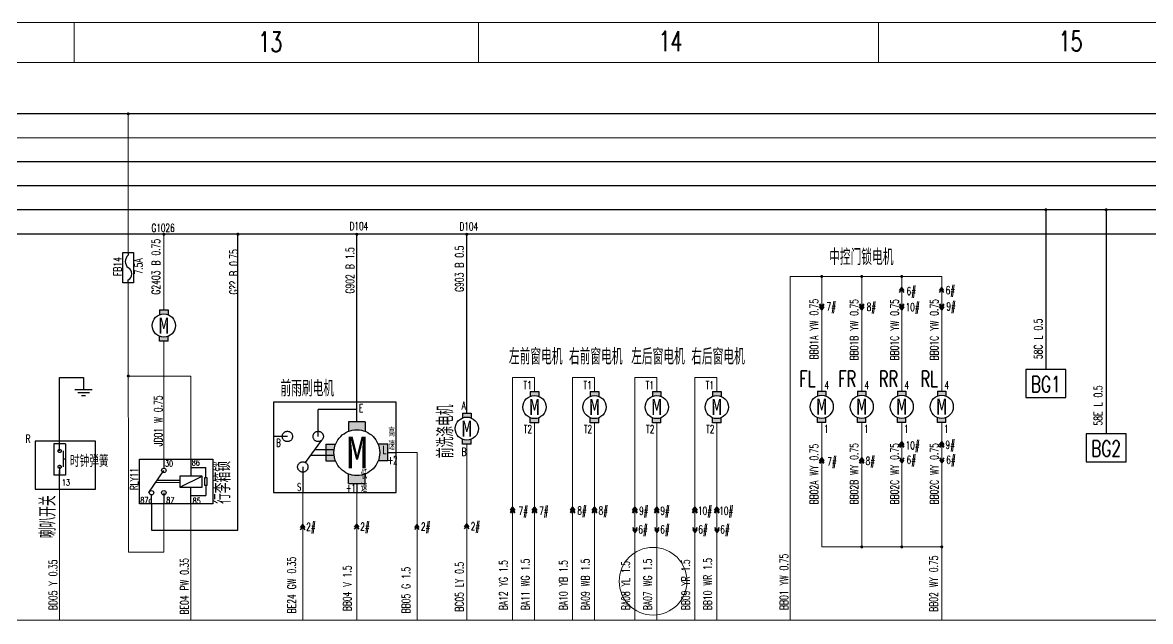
# Model space of a CAD drawing. Extents: x -5608 to -3197, y -2048 to 96.
# Drawn here: x -4415.9 to -4134, y -1603.5 to -1453.8 of the extents above; entities that cross this region are included whole.
import ezdxf
from ezdxf.enums import TextEntityAlignment as Align

# ---------------------------------------------------------------- set-up
doc = ezdxf.new("R2010")
doc.units = 0
doc.header["$LTSCALE"] = 25.4
doc.header["$MEASUREMENT"] = 0
for name, pattern in [('CENTER', [16, 13, -1, 1, -1]), ('DASHED', [0.75, 0.5, -0.25]), ('DASHED2', [0.375, 0.25, -0.125]), ('DASHEDX2', [38.1, 25.4, -12.7]), ('HIDDEN', [9.525, 6.35, -3.175]), ('PHANTOM', [17, 12, -1, 1, -1, 1, -1])]:
    doc.linetypes.add(name, pattern=pattern)
doc.layers.get('0').update_dxf_attribs({"linetype": 'CONTINUOUS'})
for name, color, linetype, lineweight in [('0Filament', 7, 'CONTINUOUS', 20), ('4CONTOUR', 4, 'CONTINUOUS', 50), ('5PHANTOM', 6, 'PHANTOM', 20)]:
    doc.layers.add(name, color=color, linetype=linetype, lineweight=lineweight)
for name, color, linetype in [('1CENTER', 1, 'CENTER'), ('2FRAM', 2, 'CONTINUOUS'), ('3DASHED', 3, 'DASHED'), ('B+', 1, 'CENTER'), ('blue', 5, 'CONTINUOUS'), ('br', 35, 'CONTINUOUS'), ('GND', 2, 'CONTINUOUS'), ('LEGEND', 1, 'CONTINUOUS'), ('other layer', 7, 'CONTINUOUS'), ('part', 1, 'CONTINUOUS'), ('VCC', 1, 'CONTINUOUS')]:
    doc.layers.add(name, color=color, linetype=linetype)
doc.styles.add('HZ', font='txt.shx', dxfattribs={"width": 0.618, "height": 2.5, "bigfont": 'hztxt.shx'})

# ---------------------------------------------------------------- blocks, each defined once
blk = doc.blocks.new('switch2')
at = {"color": 1}
for centre in [(0, 6.09), (0, 2.13)]:
    blk.add_circle(centre, 0.395, dxfattribs=at)
at = {"layer": 'LEGEND', "color": 1, "linetype": 'DASHEDX2'}
for p, q in [((-1.48, 7.87), (-1.48, 0)), ((1.48, 7.87), (-1.48, 7.87)), ((1.48, 7.87), (1.48, 0)), ((1.48, 0), (-1.48, 0))]:
    blk.add_line(p, q, dxfattribs=at)
at = {"layer": 'LEGEND', "color": 1, "ltscale": 0.1}
for p, q in [((0, 6.09), (0, 7.87)), ((0.85, 6.09), (0.85, 2.13)), ((0.85, 4.11), (1.48, 4.11)), ((0, 2.13), (0, 0))]:
    blk.add_line(p, q, dxfattribs=at)
blk = doc.blocks.new('1 V MOTOR')
at = {"ltscale": 0.1}
h = blk.add_hatch(color=1, dxfattribs=at)
h.paths.add_polyline_path([(-1.05, -6.61), (-1.05, -7.83), (1.05, -7.83), (1.05, -6.61, -0.187868)])
h.paths.add_polyline_path([(1.05, -1.22), (1.05, 0), (-1.05, 0), (-1.05, -1.22, -0.187868)])
at = {"layer": 'LEGEND'}
blk.add_circle((0, -3.91), 2.89, dxfattribs=at)
at = {"layer": 'VCC'}
for p, q in [((-1.05, 0), (1.05, 0)), ((-1.05, 0), (-1.05, -1.22)), ((1.05, 0), (1.05, -1.22)), ((-1.05, -7.83), (-1.05, -6.61)), ((1.05, -7.83), (-1.05, -7.83)), ((1.05, -7.83), (1.05, -6.61))]:
    blk.add_line(p, q, dxfattribs=at)
at = {"layer": 'VCC', "insert": (0, -3.91), "char_height": 4, "width": 4.8828, "attachment_point": 5}
blk.add_mtext('M', dxfattribs=at)
blk = doc.blocks.new('gnd')
at = {"layer": 'blue', "color": 2, "ltscale": 0.1}
for p, q in [((0, 0), (0, -3.01)), ((-2.16, -3.01), (2.16, -3.01)), ((-1.46, -3.77), (1.46, -3.77)), ((-0.48, -4.52), (0.48, -4.52))]:
    blk.add_line(p, q, dxfattribs=at)
blk = doc.blocks.new('pointer')
at = {"layer": 'other layer'}
blk.add_lwpolyline([(-5, 7), (-5, 0), (5, 0), (5, 7)], close=True, dxfattribs=at)
at = {"layer": 'other layer', "style": 'HZ', "width": 0.7, "flags": 8}
blk.add_attdef('FR', text='', height=4, dxfattribs=at).set_placement((0, 1.3), align=Align.CENTER)
blk = doc.blocks.new('FUSE')
at = {"layer": 'other layer', "color": 1}
for p, q in [((0, 7.53), (0, 6.85)), ((0, 0), (0, 0.68))]:
    blk.add_line(p, q, dxfattribs=at)
at = {"layer": 'other layer', "color": 1, "linetype": 'HIDDEN'}
blk.add_lwpolyline([(-1.36, 7.53), (1.36, 7.53), (1.36, 0), (-1.36, 0)], close=True, dxfattribs=at)
at = {"layer": 'other layer', "color": 1}
for centre, radius, start, end in [((1.24, 5.31), 1.98, 128.8945, 231.1055), ((-0.84, 2.22), 1.75, 298.4847, 61.5153)]:
    blk.add_arc(centre, radius, start, end, dxfattribs=at)
at = {"layer": 'other layer', "linetype": 'DASHED2', "style": 'HZ', "width": 0.7}
for tag, p in [('FUSE', (-1.64, 4.03)), ('10A', (3.57, 4.06))]:
    blk.add_attdef(tag, text='', height=2, rotation=90, dxfattribs=at).set_placement(p, align=Align.CENTER)

msp = doc.modelspace()

# ---------------------------------------------------------------- hatches: boundary and pattern name
at = {"layer": '0Filament', "lineweight": 0, "ltscale": 0.1}
for points in [[(-4389.89, -1476.62, 1), (-4389.09, -1476.62, 1)], [(-4380.99, -1506.71, 1), (-4380.19, -1506.71, 1)], [(-4362.46, -1506.71, 1), (-4361.66, -1506.71, 1)], [(-4389.86, -1542.17, -1), (-4389.07, -1542.17, -1)]]:
    msp.add_hatch(color=0, dxfattribs=at).paths.add_polyline_path(points)
at = {"layer": '0Filament', "ltscale": 0.1}
for points in [[(-4160.55, -1500.6, -1), (-4159.76, -1500.6, -1)], [(-4145.49, -1500.6, -1), (-4144.69, -1500.6, -1)], [(-4332.75, -1506.74, 1), (-4331.95, -1506.74, 1)], [(-4305.27, -1506.74, 1), (-4304.47, -1506.74, 1)], [(-4216.57, -1517.29, -1), (-4215.77, -1517.29, -1)], [(-4206.57, -1517.29, -1), (-4205.77, -1517.29, -1)], [(-4196.57, -1517.29, -1), (-4195.77, -1517.29, -1)], [(-4206.57, -1584.9, -1), (-4205.77, -1584.9, -1)], [(-4196.57, -1584.9, -1), (-4195.77, -1584.9, -1)], [(-4186.57, -1584.9, -1), (-4185.77, -1584.9, -1)]]:
    msp.add_hatch(color=0, dxfattribs=at).paths.add_polyline_path(points)
at = {"layer": '1CENTER', "ltscale": 0.1}
h = msp.add_hatch(color=1, dxfattribs=at)
h.paths.add_polyline_path([(-4334.42, -1566.66), (-4334.42, -1569.07), (-4330.27, -1569.07), (-4330.27, -1566.66, -0.187868)])
h.paths.add_polyline_path([(-4340.09, -1563.38), (-4337.68, -1563.38, -0.092007), (-4338.06, -1561.33, -0.094234), (-4337.67, -1559.23), (-4340.09, -1559.23)])
h.paths.add_polyline_path([(-4334.42, -1553.59), (-4334.42, -1556, -0.187868), (-4330.27, -1556), (-4330.27, -1553.59)])
h.paths.add_polyline_path([(-4324.62, -1559.23), (-4327.03, -1559.23, -0.094234), (-4326.63, -1561.33, -0.092007), (-4327.01, -1563.38), (-4324.62, -1563.38)])

# ---------------------------------------------------------------- linework, layer by layer
at = {"layer": '0Filament', "color": 7}
msp.add_line((-5603.98, -1453.79), (-3501.98, -1453.79), dxfattribs=at)
at = {"layer": '0Filament'}
for p, q in [((-4402.98, -1463.79), (-4402.98, -1453.79)), ((-4301.98, -1463.79), (-4301.98, -1453.79)), ((-4201.98, -1463.79), (-4201.98, -1453.79))]:
    msp.add_line(p, q, dxfattribs=at)
at = {"layer": '0Filament', "color": 2}
msp.add_line((-5593.98, -1463.79), (-3511.98, -1463.79), dxfattribs=at)
at = {"layer": '0Filament', "ltscale": 0.1}
for p, q in [((-4186.17, -1517.29), (-4224.09, -1517.29)), ((-4224.09, -1603.25), (-4224.09, -1517.29)), ((-4216.17, -1545.95), (-4216.17, -1517.29)), ((-4206.17, -1545.95), (-4206.17, -1517.29)), ((-4196.17, -1545.95), (-4196.17, -1517.29)), ((-4186.17, -1545.95), (-4186.17, -1517.29)), ((-4287.95, -1542.58), (-4293.44, -1542.58)), ((-4293.44, -1542.58), (-4293.44, -1603.25)), ((-4287.95, -1546.01), (-4287.95, -1542.58)), ((-4272.95, -1542.58), (-4278.44, -1542.58)), ((-4278.44, -1542.58), (-4278.44, -1603.25)), ((-4272.95, -1546.01), (-4272.95, -1542.58)), ((-4257.39, -1542.58), (-4262.88, -1542.58)), ((-4262.88, -1542.58), (-4262.88, -1603.25)), ((-4257.39, -1546.01), (-4257.39, -1542.58)), ((-4242.39, -1542.58), (-4247.88, -1542.58)), ((-4247.88, -1542.58), (-4247.88, -1603.25)), ((-4242.39, -1546.01), (-4242.39, -1542.58)), ((-4287.95, -1553.84), (-4287.95, -1603.25)), ((-4272.95, -1553.84), (-4272.95, -1603.25)), ((-4257.39, -1553.84), (-4257.39, -1603.25)), ((-4242.39, -1553.84), (-4242.39, -1603.25)), ((-4216.17, -1553.78), (-4216.17, -1584.9)), ((-4206.17, -1553.78), (-4206.17, -1584.9)), ((-4196.17, -1553.78), (-4196.17, -1584.9)), ((-4186.17, -1553.78), (-4186.17, -1584.9)), ((-4317.29, -1561.3), (-4322.53, -1561.3)), ((-4304.87, -1603.25), (-4304.87, -1559.25)), ((-4406.63, -1570.43), (-4406.63, -1603.25)), ((-4186.17, -1584.9), (-4216.17, -1584.9)), ((-4186.17, -1584.9), (-4186.17, -1603.25))]:
    msp.add_line(p, q, dxfattribs=at)
at = {"layer": '0Filament', "linetype": 'Continuous', "lineweight": 0}
msp.add_line((-4380.59, -1562.98), (-4380.59, -1533.46), dxfattribs=at)
at = {"layer": '0Filament', "color": 7, "ltscale": 0.1}
for p, q in [((-4317.29, -1561.3), (-4317.29, -1603.25)), ((-4345.86, -1571.33), (-4345.86, -1603.25)), ((-4332.35, -1603.25), (-4332.35, -1571.33))]:
    msp.add_line(p, q, dxfattribs=at)
at = {"layer": '0Filament', "lineweight": 0, "ltscale": 0.1}
msp.add_line((-4373.84, -1603.23), (-4373.84, -1574.13), dxfattribs=at)
at = {"layer": '0Filament', "color": 7, "linetype": 'Continuous'}
msp.add_lwpolyline([(-4033.46, -1603.25), (-4787.07, -1603.25), (-4787.07, -1629.94), (-4033.46, -1629.94)], close=True, dxfattribs=at)
at = {"layer": '1CENTER', "color": 1, "linetype": 'ByBlock'}
msp.add_line((-3581.45, -1476.6), (-5502.67, -1476.6), dxfattribs=at)
at = {"layer": '1CENTER', "linetype": 'Continuous', "lineweight": 0}
for p, q in [((-4389.45, -1586.18), (-4389.5, -1518.84)), ((-4373.84, -1542.17), (-4389.45, -1542.17)), ((-4373.84, -1562.98), (-4373.84, -1542.17)), ((-4380.59, -1574.13), (-4380.59, -1586.18)), ((-4380.59, -1586.18), (-4389.45, -1586.18))]:
    msp.add_line(p, q, dxfattribs=at)
at = {"layer": '1CENTER', "color": 1, "ltscale": 0.1}
for p, q in [((-4332.35, -1553.59), (-4332.35, -1548.73)), ((-4332.35, -1550.58), (-4342.01, -1550.58)), ((-4342.01, -1557.27), (-4342.01, -1550.58)), ((-4349.71, -1557.27), (-4353.16, -1557.27)), ((-4345.15, -1563.83), (-4341.08, -1558.18)), ((-4338.02, -1560.61), (-4342.83, -1560.61)), ((-4324.62, -1561.3), (-4322.53, -1561.3)), ((-4338.02, -1562.05), (-4343.87, -1562.05)), ((-4345.86, -1564.91), (-4345.86, -1571.33)), ((-4332.35, -1569.07), (-4332.35, -1571.33))]:
    msp.add_line(p, q, dxfattribs=at)
at = {"layer": '1CENTER'}
for p, q in [((-4330.27, -1553.59), (-4334.42, -1553.59)), ((-4334.42, -1553.59), (-4334.42, -1556)), ((-4330.27, -1553.59), (-4330.27, -1556)), ((-4340.09, -1559.23), (-4340.09, -1563.38)), ((-4340.09, -1559.23), (-4337.68, -1559.23)), ((-4324.62, -1559.23), (-4327.03, -1559.23)), ((-4324.62, -1563.38), (-4324.62, -1559.23)), ((-4340.09, -1563.38), (-4337.68, -1563.38)), ((-4324.62, -1563.38), (-4327.03, -1563.38)), ((-4334.42, -1569.07), (-4334.42, -1566.66)), ((-4330.27, -1569.07), (-4330.27, -1566.66)), ((-4334.42, -1569.07), (-4330.27, -1569.07))]:
    msp.add_line(p, q, dxfattribs=at)
at = {"layer": '1CENTER', "color": 1}
for p, q in [((-4406.63, -1559.14), (-4406.63, -1558.45)), ((-4406.63, -1570.43), (-4406.63, -1565.72))]:
    msp.add_line(p, q, dxfattribs=at)
at = {"layer": '1CENTER', "color": 1, "linetype": 'HIDDEN', "ltscale": 5}
for points in [[(-4353.16, -1571.33), (-4322.53, -1571.33), (-4322.53, -1548.73), (-4353.16, -1548.73)], [(-4397.7, -1558.45), (-4412.79, -1558.45), (-4412.79, -1570.43), (-4397.7, -1570.43)]]:
    msp.add_lwpolyline(points, close=True, dxfattribs=at)
at = {"layer": '1CENTER', "color": 1, "ltscale": 0.1}
for centre in [(-4349.71, -1557.27), (-4342.01, -1557.27), (-4345.86, -1564.91)]:
    msp.add_circle(centre, 1.29, dxfattribs=at)
at = {"layer": '1CENTER'}
msp.add_circle((-4332.35, -1561.33), 5.72, dxfattribs=at)
at = {"layer": '2FRAM', "color": 2, "ltscale": 0.1}
for p, q in [((-3581.45, -1506.74), (-5502.67, -1506.74)), ((-4332.35, -1548.73), (-4332.35, -1506.74)), ((-4304.87, -1551.42), (-4304.87, -1506.74)), ((-4406.63, -1558.45), (-4406.63, -1542.5)), ((-4406.63, -1542.5), (-4400.66, -1542.5))]:
    msp.add_line(p, q, dxfattribs=at)
at = {"layer": '2FRAM', "color": 2, "lineweight": 0, "ltscale": 0.1}
msp.add_line((-4380.59, -1525.63), (-4380.59, -1506.71), dxfattribs=at)
at = {"layer": '2FRAM', "color": 2}
for p, q in [((-4196.71, -1520.75), (-4196.16, -1520.01)), ((-4196.71, -1521.28), (-4196.16, -1520.54)), ((-4195.6, -1520.75), (-4196.16, -1520.01)), ((-4195.6, -1521.28), (-4196.16, -1520.54)), ((-4186.72, -1520.75), (-4186.17, -1520.01)), ((-4186.72, -1521.28), (-4186.17, -1520.54)), ((-4185.61, -1520.75), (-4186.17, -1520.01)), ((-4185.61, -1521.28), (-4186.17, -1520.54)), ((-4196.72, -1562.64), (-4196.17, -1563.38)), ((-4196.72, -1563.17), (-4196.17, -1563.91)), ((-4195.61, -1562.64), (-4196.17, -1563.38)), ((-4195.61, -1563.17), (-4196.17, -1563.91)), ((-4186.72, -1562.64), (-4186.17, -1563.38)), ((-4186.72, -1563.17), (-4186.17, -1563.91)), ((-4185.61, -1562.64), (-4186.17, -1563.38)), ((-4185.61, -1563.17), (-4186.17, -1563.91)), ((-4263.43, -1580.05), (-4262.87, -1580.79)), ((-4263.43, -1580.58), (-4262.87, -1581.32)), ((-4262.32, -1580.05), (-4262.87, -1580.79)), ((-4262.32, -1580.58), (-4262.87, -1581.32)), ((-4257.95, -1580.05), (-4257.39, -1580.79)), ((-4257.95, -1580.58), (-4257.39, -1581.32)), ((-4256.84, -1580.05), (-4257.39, -1580.79)), ((-4256.84, -1580.58), (-4257.39, -1581.32)), ((-4248.44, -1580.05), (-4247.88, -1580.79)), ((-4248.44, -1580.58), (-4247.88, -1581.32)), ((-4247.33, -1580.05), (-4247.88, -1580.79)), ((-4247.33, -1580.58), (-4247.88, -1581.32)), ((-4242.95, -1580.05), (-4242.39, -1580.79)), ((-4242.95, -1580.58), (-4242.39, -1581.32)), ((-4241.84, -1580.05), (-4242.39, -1580.79)), ((-4241.84, -1580.58), (-4242.39, -1581.32))]:
    msp.add_line(p, q, dxfattribs=at)
at = {"layer": '3DASHED', "color": 3, "linetype": 'ByBlock'}
msp.add_line((-3581.45, -1494.6), (-5502.67, -1494.6), dxfattribs=at)
at = {"layer": '4CONTOUR', "color": 4}
for p, q in [((-4216.72, -1524.23), (-4216.17, -1524.97)), ((-4216.72, -1524.76), (-4216.17, -1525.5)), ((-4215.61, -1524.23), (-4216.17, -1524.97)), ((-4215.61, -1524.76), (-4216.17, -1525.5)), ((-4206.72, -1524.23), (-4206.17, -1524.97)), ((-4206.72, -1524.76), (-4206.17, -1525.5)), ((-4205.61, -1524.23), (-4206.17, -1524.97)), ((-4205.61, -1524.76), (-4206.17, -1525.5)), ((-4196.72, -1524.23), (-4196.17, -1524.97)), ((-4196.72, -1524.76), (-4196.17, -1525.5)), ((-4195.61, -1524.23), (-4196.17, -1524.97)), ((-4195.61, -1524.76), (-4196.17, -1525.5)), ((-4186.72, -1524.23), (-4186.17, -1524.97)), ((-4186.72, -1524.76), (-4186.17, -1525.5)), ((-4185.61, -1524.23), (-4186.17, -1524.97)), ((-4185.61, -1524.76), (-4186.17, -1525.5)), ((-4196.72, -1559.4), (-4196.17, -1558.67)), ((-4195.61, -1559.4), (-4196.17, -1558.67)), ((-4186.72, -1559.4), (-4186.17, -1558.67)), ((-4185.61, -1559.4), (-4186.17, -1558.67)), ((-4196.72, -1559.93), (-4196.17, -1559.19)), ((-4195.61, -1559.93), (-4196.17, -1559.19)), ((-4186.72, -1559.93), (-4186.17, -1559.19)), ((-4185.61, -1559.93), (-4186.17, -1559.19)), ((-4216.72, -1563.42), (-4216.17, -1562.68)), ((-4216.72, -1563.95), (-4216.17, -1563.21)), ((-4215.61, -1563.42), (-4216.17, -1562.68)), ((-4215.61, -1563.95), (-4216.17, -1563.21)), ((-4206.72, -1563.42), (-4206.17, -1562.68)), ((-4206.72, -1563.95), (-4206.17, -1563.21)), ((-4205.61, -1563.42), (-4206.17, -1562.68)), ((-4205.61, -1563.95), (-4206.17, -1563.21)), ((-4293.99, -1575.82), (-4293.44, -1575.08)), ((-4293.99, -1576.35), (-4293.44, -1575.61)), ((-4292.88, -1575.82), (-4293.44, -1575.08)), ((-4292.88, -1576.35), (-4293.44, -1575.61)), ((-4288.51, -1575.82), (-4287.95, -1575.08)), ((-4288.51, -1576.35), (-4287.95, -1575.61)), ((-4287.4, -1575.82), (-4287.95, -1575.08)), ((-4287.4, -1576.35), (-4287.95, -1575.61)), ((-4278.99, -1575.82), (-4278.44, -1575.08)), ((-4278.99, -1576.35), (-4278.44, -1575.61)), ((-4277.88, -1575.82), (-4278.44, -1575.08)), ((-4277.88, -1576.35), (-4278.44, -1575.61)), ((-4273.51, -1575.82), (-4272.95, -1575.08)), ((-4273.51, -1576.35), (-4272.95, -1575.61)), ((-4272.4, -1575.82), (-4272.95, -1575.08)), ((-4272.4, -1576.35), (-4272.95, -1575.61)), ((-4263.44, -1575.82), (-4262.88, -1575.08)), ((-4263.44, -1576.35), (-4262.88, -1575.61)), ((-4262.33, -1575.82), (-4262.88, -1575.08)), ((-4262.33, -1576.35), (-4262.88, -1575.61)), ((-4257.95, -1575.82), (-4257.39, -1575.08)), ((-4257.95, -1576.35), (-4257.39, -1575.61)), ((-4256.84, -1575.82), (-4257.39, -1575.08)), ((-4256.84, -1576.35), (-4257.39, -1575.61)), ((-4248.44, -1575.82), (-4247.88, -1575.08)), ((-4248.44, -1576.35), (-4247.88, -1575.61)), ((-4247.33, -1575.82), (-4247.88, -1575.08)), ((-4247.33, -1576.35), (-4247.88, -1575.61)), ((-4242.95, -1575.82), (-4242.39, -1575.08)), ((-4242.95, -1576.35), (-4242.39, -1575.61)), ((-4241.84, -1575.82), (-4242.39, -1575.08)), ((-4241.84, -1576.35), (-4242.39, -1575.61))]:
    msp.add_line(p, q, dxfattribs=at)
at = {"layer": '5PHANTOM', "color": 6, "linetype": 'ByBlock'}
msp.add_line((-3581.45, -1482.6), (-5502.67, -1482.6), dxfattribs=at)
at = {"layer": '5PHANTOM', "color": 1, "linetype": 'Continuous'}
msp.add_circle((-4258.32, -1593.48), 8.46, dxfattribs=at)
at = {"layer": 'B+', "color": 1, "linetype": 'Continuous', "lineweight": 0}
msp.add_line((-4389.5, -1511.31), (-4389.5, -1476.57), dxfattribs=at)
at = {"layer": 'blue', "color": 5}
for p, q in [((-3581.45, -1500.6), (-5502.67, -1500.6)), ((-4160.16, -1500.6), (-4160.16, -1540.54)), ((-4346.41, -1580.06), (-4345.86, -1579.32)), ((-4346.41, -1580.59), (-4345.86, -1579.85)), ((-4345.3, -1580.06), (-4345.86, -1579.32)), ((-4345.3, -1580.59), (-4345.86, -1579.85)), ((-4332.9, -1579.97), (-4332.35, -1579.23)), ((-4332.9, -1580.5), (-4332.35, -1579.76)), ((-4331.79, -1579.97), (-4332.35, -1579.23)), ((-4331.79, -1580.5), (-4332.35, -1579.76)), ((-4317.84, -1580.05), (-4317.29, -1579.31)), ((-4317.84, -1580.58), (-4317.29, -1579.84)), ((-4316.74, -1580.05), (-4317.29, -1579.31)), ((-4316.74, -1580.58), (-4317.29, -1579.84)), ((-4305.42, -1579.86), (-4304.87, -1579.12)), ((-4305.42, -1580.39), (-4304.87, -1579.65)), ((-4304.31, -1579.86), (-4304.87, -1579.12)), ((-4304.31, -1580.39), (-4304.87, -1579.65))]:
    msp.add_line(p, q, dxfattribs=at)
at = {"layer": 'blue', "color": 5, "ltscale": 0.1}
msp.add_line((-4145.09, -1500.6), (-4145.09, -1556.63), dxfattribs=at)
at = {"layer": 'br', "color": 30}
msp.add_line((-3581.45, -1488.6), (-5502.67, -1488.6), dxfattribs=at)
at = {"layer": 'GND', "linetype": 'Continuous'}
for p, q in [((-4362.06, -1580.67), (-4362.06, -1506.71)), ((-4383.66, -1574.13), (-4383.66, -1580.67)), ((-4383.66, -1580.67), (-4362.06, -1580.67))]:
    msp.add_line(p, q, dxfattribs=at)
at = {"layer": 'part', "color": 1}
for p, q in [((-4380.59, -1562.98), (-4380.59, -1565.21)), ((-4373.84, -1562.98), (-4373.84, -1567.17)), ((-4384.34, -1571.32), (-4380.59, -1565.77)), ((-4371.05, -1567.17), (-4376.62, -1567.17)), ((-4376.62, -1569.95), (-4371.05, -1567.17)), ((-4376.62, -1567.17), (-4376.62, -1569.95)), ((-4373.84, -1565.08), (-4370.1, -1565.08)), ((-4371.05, -1569.95), (-4371.05, -1567.17)), ((-4370.1, -1567.55), (-4370.1, -1565.08)), ((-4376.62, -1568.84), (-4382.65, -1568.81)), ((-4376.62, -1568.28), (-4382.29, -1568.28)), ((-4376.62, -1569.95), (-4371.05, -1569.95)), ((-4373.84, -1574.13), (-4373.84, -1569.95)), ((-4370.1, -1569.56), (-4370.1, -1572.04)), ((-4383.66, -1574.13), (-4383.66, -1571.9)), ((-4380.59, -1571.35), (-4380.59, -1574.13)), ((-4373.84, -1572.04), (-4370.1, -1572.04))]:
    msp.add_line(p, q, dxfattribs=at)
at = {"layer": 'part', "color": 1, "ltscale": 5}
msp.add_lwpolyline([(-4368.33, -1574.13), (-4386.68, -1574.13), (-4386.68, -1562.98), (-4368.33, -1562.98)], close=True, dxfattribs=at)
at = {"layer": 'part', "color": 1}
msp.add_lwpolyline([(-4369.82, -1569.56), (-4370.37, -1569.56), (-4370.37, -1567.55), (-4369.82, -1567.55)], close=True, dxfattribs=at)
for centre in [(-4380.59, -1565.77), (-4383.66, -1571.35), (-4380.59, -1571.35)]:
    msp.add_circle(centre, 0.557, dxfattribs=at)

# ---------------------------------------------------------------- block references
at = {"layer": '1CENTER', "linetype": 'DASHED2', "lineweight": 0}
msp.add_blockref('FUSE', (-4389.5, -1518.84), dxfattribs=at).add_auto_attribs({'10A': '7.5A', 'FUSE': 'FB14'})
at = {"layer": '1CENTER', "lineweight": 0, "ltscale": 0.1}
msp.add_blockref('1 V MOTOR', (-4380.59, -1525.63), dxfattribs=at)
at = {"layer": '1CENTER', "ltscale": 0.1}
for name, p in [('1 V MOTOR', (-4287.95, -1546.01)), ('1 V MOTOR', (-4272.95, -1546.01)), ('1 V MOTOR', (-4257.39, -1546.01)), ('1 V MOTOR', (-4242.39, -1546.01)), ('1 V MOTOR', (-4216.17, -1545.95)), ('1 V MOTOR', (-4206.17, -1545.95)), ('1 V MOTOR', (-4196.17, -1545.95)), ('1 V MOTOR', (-4186.17, -1545.95)), ('1 V MOTOR', (-4304.87, -1551.42)), ('switch2', (-4406.63, -1567))]:
    msp.add_blockref(name, p, dxfattribs=at)
at = {"layer": '2FRAM', "color": 2, "ltscale": 0.1}
msp.add_blockref('gnd', (-4400.66, -1542.5), dxfattribs=at)
at = {"layer": '5PHANTOM'}
ref = msp.add_blockref('pointer', (-4160.16, -1547.54), dxfattribs=at)
ref.add_attrib('FR', 'BG1', dxfattribs={"layer": 'other layer', "color": 6, "height": 4, "style": 'HZ', "width": 0.7}).set_placement((-4160.16, -1546.24), align=Align.CENTER)
ref = msp.add_blockref('pointer', (-4145.09, -1563.63), dxfattribs=at)
ref.add_attrib('FR', 'BG2', dxfattribs={"layer": 'other layer', "color": 6, "height": 4, "style": 'HZ', "width": 0.7}).set_placement((-4145.09, -1562.33), align=Align.CENTER)

# ---------------------------------------------------------------- texts
at = {"layer": '0Filament', "style": 'HZ'}
for s, height, width, p in [('13', 5, 0.7, (-4356.98, -1461.13)), ('14', 5, 0.7, (-4256.98, -1460.95)), ('15', 5, 0.7, (-4156.98, -1460.95)), ('中控门锁电机', 4, 0.67, (-4214.31, -1514.44)), ('左前窗电机', 4, 0.67, (-4294.35, -1539.31)), ('右前窗电机', 4, 0.67, (-4279.35, -1539.31)), ('左后窗电机', 4, 0.67, (-4263.79, -1539.31)), ('右后窗电机', 4, 0.67, (-4248.79, -1539.31)), ('FL', 4, 0.67, (-4221.73, -1544.9)), ('FR', 4, 0.67, (-4212.02, -1544.9)), ('RR', 4, 0.67, (-4201.89, -1544.9)), ('RL', 4, 0.67, (-4191.48, -1544.9)), ('前雨刷电机', 4, 0.67, (-4351.45, -1547.28)), ('时钟弹簧', 3, 0.67, (-4404.05, -1564.92))]:
    msp.add_text(s, height=height, dxfattribs=dict(at, width=width)).set_placement(p)
at = {"layer": '0Filament', "style": 'HZ', "width": 0.67}
for s, p in [('前洗涤电机', (-4308.22, -1562.71)), ('喇叭开关', (-4407.59, -1582.73))]:
    msp.add_text(s, height=4, rotation=90, dxfattribs=at).set_placement(p)
at = {"layer": '0Filament', "lineweight": 0, "style": 'HZ', "width": 0.67}
for s, height, p in [('行李箱锁', 4, (-4363.93, -1574.14)), ('RLY11', 2, (-4387.04, -1570.7))]:
    msp.add_text(s, height=height, rotation=90, dxfattribs=at).set_placement(p)
at = {"layer": '1CENTER', "color": 1, "style": 'HZ', "width": 0.67}
for s, height, p in [('T1', 2, (-4290.71, -1545.48)), ('T1', 2, (-4275.71, -1545.48)), ('T1', 2, (-4260.15, -1545.48)), ('T1', 2, (-4245.15, -1545.48)), ('4', 2, (-4215.51, -1545.43)), ('4', 2, (-4205.51, -1545.43)), ('4', 2, (-4195.51, -1545.43)), ('4', 2, (-4185.51, -1545.43)), ('A', 2, (-4306.17, -1550.52)), ('T2', 2, (-4290.62, -1556.44)), ('T2', 2, (-4275.62, -1556.44)), ('T2', 2, (-4260.06, -1556.44)), ('T2', 2, (-4245.06, -1556.44)), ('1', 2, (-4215.6, -1556.39)), ('1', 2, (-4205.6, -1556.39)), ('1', 2, (-4195.6, -1556.39)), ('1', 2, (-4185.6, -1556.39)), ('B', 2, (-4306.17, -1562.12)), ('13', 1.5, (-4406.05, -1569.52))]:
    msp.add_text(s, height=height, dxfattribs=at).set_placement(p)
at = {"layer": '1CENTER', "color": 1, "linetype": 'HIDDEN', "ltscale": 0.1, "style": 'HZ', "width": 0.67}
msp.add_text('R', height=2, dxfattribs=at).set_placement((-4415.12, -1558.85))
at = {"layer": '1CENTER'}
msp.add_text('M', height=7.91, dxfattribs=at).set_placement((-4334.98, -1565.28))
at = {"layer": '1CENTER', "color": 1, "ltscale": 0.1, "attachment_point": 7, "style": 'HZ'}
for s, insert, char_height, width in [('E', (-4331.78, -1551.18), 1.98, 1.2605), ('B', (-4352.5, -1559.84), 1.98, 1.2605), ('高速', (-4324.48, -1560.59), 1.978, 2.5569), ('L', (-4325.86, -1561.63), 1.98, 1.2605), ('+2', (-4324.63, -1564.18), 1.978, 1.2605), ('S', (-4347.29, -1570.9), 1.98, 1.2605), ('+1', (-4335.06, -1571.18), 1.978, 1.2605), ('低速', (-4331.36, -1571.16), 1.978, 2.6067)]:
    msp.add_mtext(s, dxfattribs=dict(at, insert=insert, char_height=char_height, width=width))
at = {"layer": '2FRAM', "color": 2, "lineweight": 0, "ltscale": 0.1, "style": 'HZ', "width": 0.67}
msp.add_text('G1026', height=2, dxfattribs=at).set_placement((-4383.68, -1506.14))
at = {"layer": '2FRAM', "color": 2, "ltscale": 0.1, "style": 'HZ', "width": 0.67}
for s, p in [('D104', (-4334.17, -1505.69)), ('D104', (-4306.69, -1505.76)), ('6#', (-4185.18, -1521.72)), ('6#', (-4194.95, -1521.92)), ('6#', (-4194.95, -1564.13)), ('6#', (-4185.05, -1564.13)), ('6#', (-4261.99, -1581.52)), ('6#', (-4256.52, -1581.52)), ('6#', (-4247, -1581.52)), ('6#', (-4241.52, -1581.52))]:
    msp.add_text(s, height=2, dxfattribs=at).set_placement(p)
at = {"layer": '3DASHED', "color": 3, "lineweight": 5, "ltscale": 0.1, "style": 'HZ', "width": 0.67}
for s, p in [('G2403 B 0.75', (-4381.54, -1521.83)), ('G902 B 1.5', (-4333.04, -1521.55)), ('G903 B 0.5', (-4305.67, -1521.15)), ('BB01A YW 0.75', (-4217.02, -1538.03)), ('BB01B YW 0.75', (-4207.02, -1538.26)), ('BB01C YW 0.75', (-4196.93, -1538.26)), ('BB01C YW 0.75', (-4187.01, -1538.26)), ('58C L 0.5', (-4161.02, -1537.95)), ('58E L 0.5', (-4146.04, -1554.55)), ('BB02A WY 0.75', (-4217.02, -1574.27)), ('BB02B WY 0.75', (-4207.02, -1574.27)), ('BB02C WY 0.75', (-4196.93, -1574.27)), ('BB02C WY 0.75', (-4187.01, -1574.27)), ('BB01 YW 0.75', (-4224.58, -1600.68)), ('BD05 Y 0.35', (-4407.23, -1600.72)), ('BE04 PW 0.35', (-4374.4, -1601.82)), ('BE24 GW 0.35', (-4347.61, -1601.52)), ('BB04 V 1.5', (-4333.73, -1600.99)), ('BC05 LY 0.5', (-4305.66, -1601.1)), ('BA12 YG 1.5', (-4294.7, -1600.72)), ('BA11 WG 1.5', (-4289.21, -1600.72)), ('BA10 YB 1.5', (-4279.7, -1600.72)), ('BA09 WB 1.5', (-4274.21, -1600.72)), ('BA08 YL 1.5', (-4264.14, -1600.72)), ('BB09 YR 1.5', (-4249.14, -1600.72)), ('BB10 WR 1.5', (-4243.65, -1600.72)), ('BB02 WY 0.75', (-4187.14, -1601.13)), ('BB05 G 1.5', (-4319.04, -1601.52))]:
    msp.add_text(s, height=2.08, rotation=90, dxfattribs=at).set_placement(p)
at = {"layer": '3DASHED', "color": 3, "lineweight": 0, "ltscale": 0.1, "style": 'HZ', "width": 0.67}
for s, p in [('G?? B 0.75', (-4362.06, -1521.8)), ('JD01 W 0.75', (-4380.96, -1559.73))]:
    msp.add_text(s, height=2.08, rotation=90, dxfattribs=at).set_placement(p)
at = {"layer": '3DASHED', "color": 1, "lineweight": 5, "ltscale": 0.1, "style": 'HZ', "width": 0.67}
msp.add_text('BA07 WG 1.5', height=2.08, rotation=90, dxfattribs=at).set_placement((-4258.65, -1600.72))
at = {"layer": '4CONTOUR', "color": 4, "ltscale": 0.1, "style": 'HZ', "width": 0.67}
for s, p in [('7#', (-4214.94, -1525.81)), ('8#', (-4204.92, -1525.88)), ('10#', (-4195.19, -1525.95)), ('9#', (-4185.01, -1525.75)), ('10#', (-4195.18, -1560.51)), ('9#', (-4185.22, -1560.35)), ('7#', (-4214.77, -1564.52)), ('8#', (-4205.2, -1564.41)), ('7#', (-4291.93, -1576.89)), ('7#', (-4286.8, -1576.89)), ('8#', (-4277.25, -1576.82)), ('8#', (-4271.94, -1576.82)), ('9#', (-4261.81, -1576.87)), ('9#', (-4256.5, -1576.84)), ('10#', (-4247.08, -1576.86)), ('10#', (-4241.78, -1576.86))]:
    msp.add_text(s, height=2, dxfattribs=at).set_placement(p)
at = {"layer": 'blue', "color": 5, "ltscale": 0.1, "style": 'HZ', "width": 0.67}
for p in [(-4345, -1580.86), (-4331.49, -1580.83), (-4316.33, -1580.83), (-4303.9, -1580.75)]:
    msp.add_text('2#', height=2, dxfattribs=at).set_placement(p)
at = {"layer": 'part', "color": 1, "ltscale": 0.1, "style": 'HZ', "width": 0.67}
for s, p in [('30', (-4380.29, -1564.82)), ('86', (-4373.62, -1564.57)), ('87a', (-4386.47, -1574)), ('85', (-4373.4, -1574.13))]:
    msp.add_text(s, height=1.511, dxfattribs=at).set_placement(p)
msp.add_text('87', height=1.511, rotation=357.3372, dxfattribs=at).set_placement((-4380.03, -1573.93))

doc.saveas('drawing.dxf')
